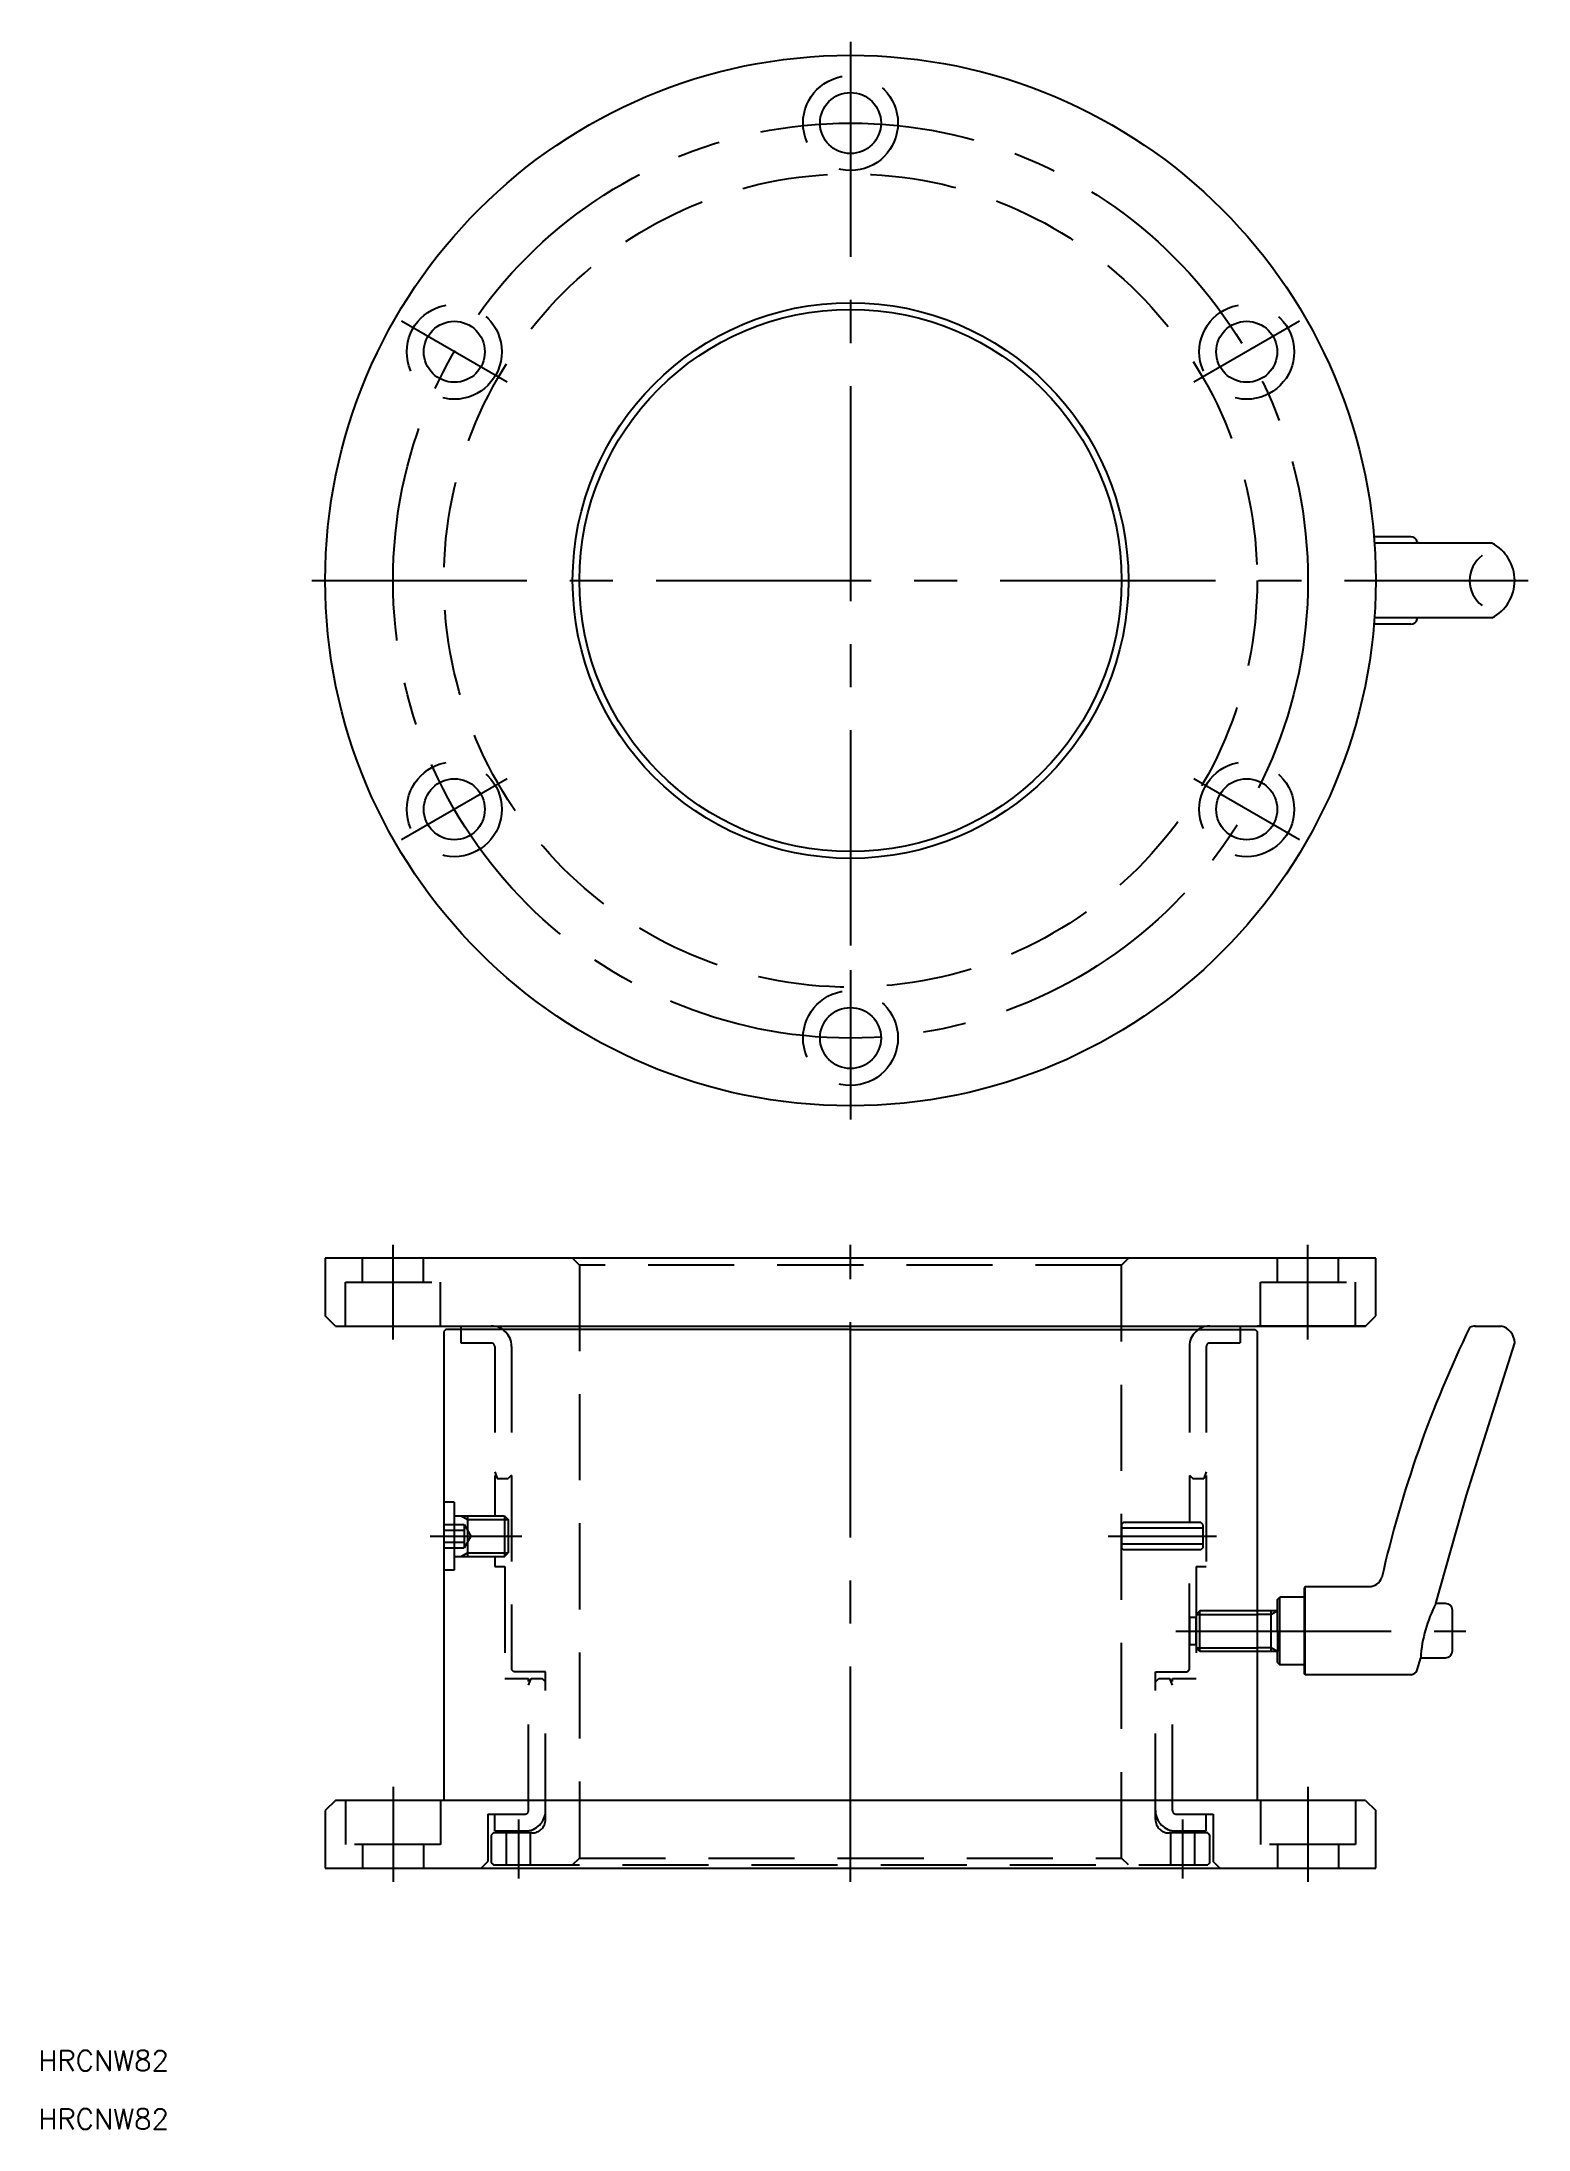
# Model space of a CAD drawing. Extents: x -119 to 100, y -39 to 270.
import ezdxf

# ---------------------------------------------------------------- set-up
doc = ezdxf.new("R2010")
doc.units = 0
doc.linetypes.add('CENTER', pattern=[50.8, 31.75, -6.35, 6.35, -6.35])
doc.linetypes.add('DASHED', pattern=[19.05, 12.7, -6.35])
doc.layers.get('0').update_dxf_attribs({"linetype": 'CONTINUOUS'})
doc.layers.add('CENTER', color=1, linetype='CENTER')
doc.styles.get("Standard").update_dxf_attribs({"font": 'txt.shx', "height": 3, "bigfont": 'bigfont.shx'})

msp = doc.modelspace()

# ---------------------------------------------------------------- linework, layer by layer
at = {"color": 7, "linetype": 'CONTINUOUS'}
for p, q in [((82.67, 196.44), (77.23, 196.44)), ((83.69, 195.5), (77.3, 195.5)), ((83.63, 195.71), (83.69, 195.5)), ((94.65, 195.5), (83.69, 195.5)), ((82.67, 183.56), (77.23, 183.56)), ((83.69, 184.5), (77.3, 184.5)), ((83.63, 184.29), (83.69, 184.5)), ((94.65, 184.5), (83.69, 184.5)), ((77.5, 90), (-77.5, 90)), ((-77.5, 90), (-77.5, 81.5)), ((77.5, 81.5), (77.5, 90)), ((-76, 80), (-77.5, 81.5)), ((76, 80), (77.5, 81.5)), ((-76, 80), (0, 80)), ((-76, 80), (-60, 80)), ((-59.7, 79.5), (-60, 79.2)), ((-60, 79.2), (-60, 10)), ((0, 79.5), (-59.7, 79.5)), ((-57.5, 80), (-57.5, 79.5)), ((0, 80), (76, 80)), ((0, 79.5), (59.7, 79.5)), ((57.5, 80), (57.5, 79.5)), ((59.7, 79.5), (60, 79.2)), ((76, 80), (60, 80)), ((60, 79.2), (60, 10)), ((90.89, 55.06), (98, 77.51)), ((92.14, 80), (95.99, 80)), ((86.38, 39.06), (90.89, 55.06)), ((67.09, 41.56), (67, 41.36)), ((67, 40), (67, 41.36)), ((67.09, 41.56), (76.51, 41.56)), ((67.09, 28.56), (67.09, 41.56)), ((63, 38), (60, 38)), ((62.06, 32), (62.06, 38)), ((63, 39.63), (63.37, 40)), ((63, 38), (63, 39.63)), ((63, 35), (63, 38)), ((63.37, 30), (63.37, 40)), ((67, 40), (63.37, 40)), ((67, 30), (67, 40)), ((87.8, 39.06), (86.38, 39.06)), ((88.8, 32.06), (88.8, 38.06)), ((63, 35), (63, 32)), ((63, 32), (60, 32)), ((63, 30.37), (63, 32)), ((83.63, 29.29), (84.13, 31.06)), ((84.13, 31.06), (87.8, 31.06)), ((63, 30.37), (63.37, 30)), ((67, 30), (63.37, 30)), ((67, 28.76), (67, 30)), ((67.09, 28.56), (67, 28.76)), ((82.67, 28.56), (67.09, 28.56)), ((-76, 10), (-77.5, 8.5)), ((0, 10), (-76, 10)), ((76, 10), (0, 10)), ((76, 10), (77.5, 8.5)), ((-77.5, 8.5), (-77.5, 0)), ((77.5, 0), (77.5, 8.5)), ((-77.5, 0), (77.5, 0))]:
    msp.add_line(p, q, dxfattribs=at)
at = {"color": 3, "linetype": 'DASHED'}
for p, q in [((-72, 86.5), (-72, 90)), ((-63, 86.5), (-63, 90)), ((-41, 90), (-40, 89)), ((41, 90), (40, 89)), ((63, 86.5), (63, 90)), ((72, 86.5), (72, 90)), ((-74.5, 80), (-74.5, 86.5)), ((-74.5, 86.5), (-60.5, 86.5)), ((-60.5, 80), (-60.5, 86.5)), ((-40, 89), (-40, 1.5)), ((40, 89), (-40, 89)), ((40, 1.5), (40, 89)), ((60.5, 80), (60.5, 86.5)), ((60.5, 86.5), (74.5, 86.5)), ((74.5, 80), (74.5, 86.5)), ((-57.5, 79.5), (-57.5, 77.5)), ((-57.5, 77.5), (-53, 77.5)), ((53, 77.5), (57.5, 77.5)), ((57.5, 79.5), (57.5, 77.5)), ((-52.5, 77), (-52.5, 52)), ((-50, 77), (-50, 29.3)), ((50, 77), (50, 51)), ((52.5, 77), (52.5, 44.5)), ((-52.5, 58.5), (-52.14, 57.5)), ((-52.14, 57.5), (-50.5, 57.5)), ((-50, 58), (-50.5, 57.5)), ((50, 58), (50.5, 57.5)), ((50.5, 57.5), (52.14, 57.5)), ((52.5, 58.5), (52.14, 57.5)), ((-58.5, 54), (-60, 54)), ((-58.5, 54), (-58.5, 44)), ((-60, 50.73), (-57, 50.73)), ((-60, 49.87), (-57, 49.87)), ((-58.5, 52), (-51.04, 52)), ((-57.44, 52), (-56.5, 51.46)), ((-57, 50.73), (-56, 49)), ((-57, 50.73), (-57, 47.27)), ((-56.5, 52), (-56.5, 46)), ((-56.5, 52), (-56.5, 46)), ((-56.5, 51.46), (-50.5, 51.46)), ((-51.04, 52), (-51.04, 46)), ((-51.04, 52), (-50.5, 51.46)), ((-50.5, 51.46), (-50.5, 46.54)), ((40.3, 51), (40, 50.7)), ((40, 50.7), (40, 47.3)), ((52, 50.2), (40, 50.2)), ((45, 51), (40.3, 51)), ((51.7, 51), (45, 51)), ((52, 50.7), (51.7, 51)), ((52, 50.7), (52, 47.3)), ((-60, 48.13), (-57, 48.13)), ((-60, 47.27), (-57, 47.27)), ((-57.44, 46), (-56.5, 46.54)), ((-56, 49), (-57, 47.27)), ((-56.5, 46.54), (-50.5, 46.54)), ((-51.04, 46), (-50.5, 46.54)), ((52, 47.8), (40, 47.8)), ((40, 47.3), (40.3, 47)), ((45, 47), (40.3, 47)), ((51.7, 47), (45, 47)), ((50, 29.3), (50, 47)), ((52, 47.3), (51.7, 47)), ((-58.5, 44), (-60, 44)), ((-58.5, 46), (-51.04, 46)), ((-52.5, 46), (-52.5, 44.5)), ((-52.5, 44.5), (-51, 44.5)), ((-51, 44.5), (-51, 28)), ((51, 44.5), (51, 28)), ((51, 44.5), (52.5, 44.5)), ((51.54, 38), (51, 37.46)), ((51, 37.46), (60, 37.46)), ((51.54, 32), (51.54, 38)), ((60, 38), (51.54, 38)), ((51, 32.54), (60, 32.54)), ((51.54, 32), (51, 32.54)), ((60, 32), (51.54, 32)), ((-51, 28), (-47.5, 28)), ((-49.7, 29), (-50, 29.3)), ((-45, 29), (-49.7, 29)), ((-47.5, 8.5), (-47.5, 28)), ((-47.5, 27), (-47.14, 28)), ((-47.14, 28), (-45.5, 28)), ((-45, 27.5), (-45.5, 28)), ((-45, 7.2), (-45, 29)), ((45, 29), (49.7, 29)), ((45, 7.2), (45, 29)), ((45, 27.5), (45.5, 28)), ((45.5, 28), (47.14, 28)), ((47.5, 27), (47.14, 28)), ((47.5, 8.5), (47.5, 28)), ((47.5, 28), (51, 28)), ((50, 29.3), (49.7, 29)), ((-74.5, 10), (-74.5, 3.5)), ((-60.5, 10), (-60.5, 3.5)), ((60.5, 10), (60.5, 3.5)), ((74.5, 10), (74.5, 3.5)), ((-53.5, 8), (-53.5, 1)), ((-53.5, 8), (-48, 8)), ((-52.5, 5.5), (-52.5, 8)), ((48, 8), (53.5, 8)), ((52.5, 5.5), (52.5, 8)), ((53.5, 8), (53.5, 1)), ((-60.5, 3.5), (-74.5, 3.5)), ((-72, 3.5), (-72, 0)), ((-63, 3.5), (-63, 0)), ((-52.7, 5.2), (-53, 4.9)), ((-53, 4.9), (-53, 0.8)), ((-47, 5.2), (-52.7, 5.2)), ((-52.5, 5.5), (-48, 5.5)), ((-50.75, 0.5), (-50.75, 5.2)), ((-47.25, 5.2), (-47.25, 0.5)), ((52.7, 5.2), (47, 5.2)), ((47.25, 0.5), (47.25, 5.2)), ((48, 5.5), (52.5, 5.5)), ((50.75, 5.2), (50.75, 0.5)), ((52.7, 5.2), (53, 4.9)), ((53, 0.8), (53, 4.9)), ((74.5, 3.5), (60.5, 3.5)), ((63, 3.5), (63, 0)), ((72, 3.5), (72, 0)), ((-54.5, 0), (-53.5, 1)), ((-53, 0.8), (-52.7, 0.5)), ((-52.7, 0.5), (52.7, 0.5)), ((-41, 0.5), (-40, 1.5)), ((-40, 1.5), (40, 1.5)), ((41, 0.5), (40, 1.5)), ((53, 0.8), (52.7, 0.5)), ((54.5, 0), (53.5, 1))]:
    msp.add_line(p, q, dxfattribs=at)
at = {"color": 3, "linetype": 'CONTINUOUS'}
for p, q in [((62.06, 37.46), (60, 37.46)), ((63, 38), (62.06, 37.46)), ((62.06, 32.54), (60, 32.54)), ((63, 32), (62.06, 32.54))]:
    msp.add_line(p, q, dxfattribs=at)
at = {"color": 3, "linetype": 'DASHED'}
msp.add_lwpolyline([(51, 33), (51, 37), (50, 37), (50, 33)], close=True, dxfattribs=at)
at = {"color": 7, "linetype": 'CONTINUOUS'}
for centre, radius in [((0, 190), 77.5), ((0, 257.5), 4.5), ((-58.46, 223.75), 4.5), ((0, 190), 41), ((0, 190), 40), ((58.46, 223.75), 4.5), ((-58.46, 156.25), 4.5), ((58.46, 156.25), 4.5), ((0, 122.5), 4.5)]:
    msp.add_circle(centre, radius, dxfattribs=at)
at = {"color": 3, "linetype": 'DASHED'}
for centre, radius in [((0, 257.5), 7), ((0, 190), 60), ((-58.46, 223.75), 7), ((58.46, 223.75), 7), ((-58.46, 156.25), 7), ((58.46, 156.25), 7), ((0, 122.5), 7)]:
    msp.add_circle(centre, radius, dxfattribs=at)
at = {"color": 7, "linetype": 'CONTINUOUS'}
for centre, radius, start, end in [((82.67, 195.44), 1, 15.7247, 90), ((91.8, 190), 6.2, 297.3186, 62.6814), ((95.95, 190), 4.6, 126.9899, 233.0101), ((82.67, 184.56), 1, 270, 344.2753), ((245.43, 4.91), 171.3, 154.0543, 167.1877), ((92.95, 74.06), 6, 97.7241, 104.983), ((95.42, 77.48), 2.58, 0.7205, 77.3683), ((76.51, 43.56), 2, 270, 340.621), ((103.81, 29.83), 19.72, 152.1114, 176.4391), ((87.8, 38.06), 1, 0, 90), ((87.8, 32.06), 1, 270, 0), ((82.67, 29.56), 1, 270, 344.2753)]:
    msp.add_arc(centre, radius, start, end, dxfattribs=at)
at = {"color": 3, "linetype": 'DASHED'}
for centre, radius, start, end in [((-53, 77), 3, 0, 90), ((-53, 77), 0.5, 0, 90), ((53, 77), 3, 90, 180), ((53, 77), 0.5, 90, 180), ((-48, 8.5), 3, 270, 0), ((-48, 8.5), 0.5, 270, 0), ((-47, 7.2), 2, 270, 0), ((48, 8.5), 3, 180, 270), ((47, 7.2), 2, 180, 270), ((48, 8.5), 0.5, 180, 270)]:
    msp.add_arc(centre, radius, start, end, dxfattribs=at)
at = {"layer": 'CENTER', "color": 1, "linetype": 'CENTER'}
for p, q in [((0, 269.5), (0, 110.5)), ((-50.66, 219.25), (-66.25, 228.25)), ((66.25, 228.25), (50.66, 219.25)), ((-79.5, 190), (100, 190)), ((-50.66, 160.75), (-66.25, 151.75)), ((66.25, 151.75), (50.66, 160.75)), ((0, 132.5), (0, 112.5)), ((-67.5, 78), (-67.5, 92)), ((0, -2), (0, 92)), ((67.5, 78), (67.5, 92)), ((-62, 49), (-48.5, 49)), ((38, 49), (54, 49)), ((48, 35), (90.8, 35)), ((-67.5, 12), (-67.5, -2)), ((67.5, 12), (67.5, -2)), ((-49, 7.2), (-49, -1.5)), ((49, 7.2), (49, -1.5))]:
    msp.add_line(p, q, dxfattribs=at)
msp.add_circle((0, 190), 67.5, dxfattribs=at)

# ---------------------------------------------------------------- texts
at = {"color": 7, "linetype": 'CONTINUOUS'}
for p in [(-119.85, -29.88), (-119.85, -38.51)]:
    msp.add_text('HRCNW82', height=3, dxfattribs=at).set_placement(p)

doc.saveas('drawing.dxf')
